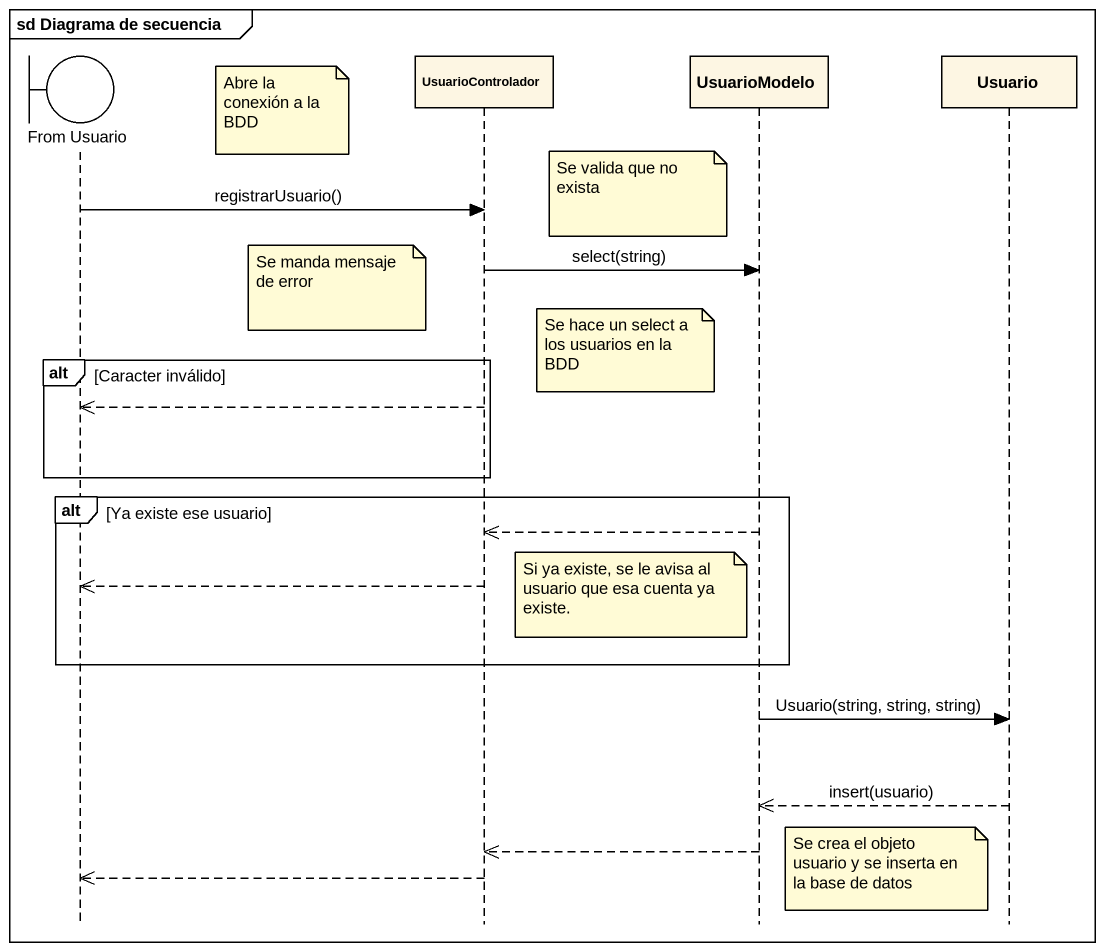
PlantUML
@startuml
mainframe sd Diagrama de secuencia
hide footbox
boundary "From Usuario" as From_Usuario
participant UsuarioControlador
participant UsuarioModelo
participant Usuario

note right of From_Usuario : Abre la conexión a la BDD
note left of UsuarioModelo : Se valida que no exista
From_Usuario -> UsuarioControlador : registrarUsuario()
UsuarioControlador -> UsuarioModelo : select(string)
note left of UsuarioControlador : Se manda mensaje de error
note left of UsuarioModelo : Se hace un select a los usuarios en la BDD
alt Caracter inválido
  UsuarioControlador -->> From_Usuario
end
alt Ya existe ese usuario
  UsuarioModelo -->> UsuarioControlador
  UsuarioControlador -->> From_Usuario
  note left of UsuarioModelo : Si ya existe, se le avisa al usuario que esa cuenta ya existe.
end
UsuarioModelo -> Usuario : Usuario(string, string, string)
Usuario -->> UsuarioModelo : insert(usuario)
UsuarioModelo -->> UsuarioControlador
note left of Usuario : Se crea el objeto usuario y se inserta en la base de datos
UsuarioControlador -->> From_Usuario
@enduml
